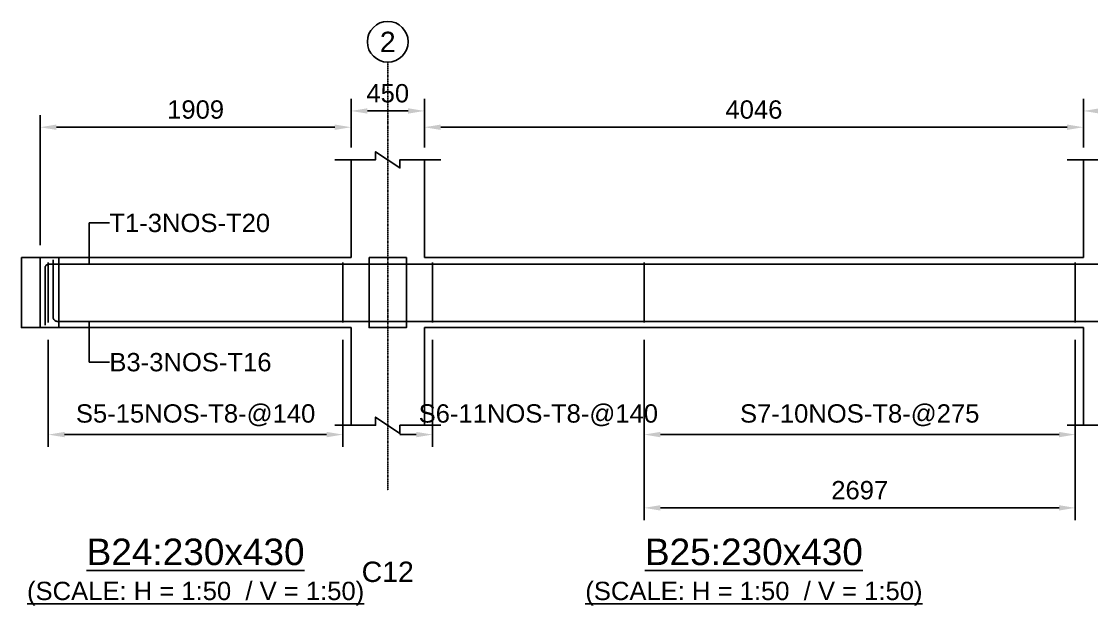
# Model space of a CAD drawing. Header units: inches. Extents: x -816171 to 9366335, y -450961 to 689132.
# Drawn here: x 3454715 to 3467855, y 198221 to 205396 of the extents above; entities that cross this region are included whole.
import ezdxf
from ezdxf.enums import TextEntityAlignment as Align

# ---------------------------------------------------------------- set-up
doc = ezdxf.new("R2010")
doc.units = ezdxf.units.IN
doc.header["$MEASUREMENT"] = 0
doc.linetypes.add('SCCenter', pattern=[1.2, 0.5, -0.3, 0.1, -0.3])
doc.linetypes.add('SCHidden', pattern=[1000, 500, -500])
for name, color, linetype in [('Concrete Line', 2, 'Continuous'), ('Cut Line', 31, 'Continuous'), ('Dimension', 31, 'Continuous'), ('Grid', 8, 'Continuous'), ('Labels', 4, 'Continuous'), ('Labels_Support', 4, 'Continuous'), ('Link', 225, 'Continuous'), ('Reinforcement', 130, 'Continuous'), ('Text', 31, 'Continuous')]:
    doc.layers.add(name, color=color, linetype=linetype)
doc.styles.add('SC-SansSerif', font='SansSerif')
doc.styles.get("Standard").update_dxf_attribs({"font": 'txt.shx'})
doc.dimstyles.new('SCBBSDimStyl', dxfattribs={"dimtxt": 225, "dimasz": 200, "dimexe": 150, "dimexo": 150, "dimgap": 100, "dimtad": 1, "dimtoh": 1, "dimdec": 0, "dimzin": 0, "dimdsep": 46, "dimtxsty": 'SC-SansSerif', "dimcen": 0.09, "dimclrd": 8, "dimclre": 8, "dimclrt": 31, "dimadec": 0, "dimazin": 0, "dimtfac": 1, "dimtdec": 0, "dimtix": 1, "dimtofl": 0, "dimtmove": 0, "dimatfit": 3, "dimfxl": 1, "dimtolj": 1, "dimtzin": 0, "dimarcsym": 0})
doc.dimstyles.get("Standard").update_dxf_attribs({"dimtxt": 0.18, "dimasz": 0.18, "dimexe": 0.18, "dimexo": 0.0625, "dimgap": 0.09, "dimtad": 0, "dimtih": 1, "dimtoh": 1, "dimdec": 4, "dimzin": 0, "dimdsep": 46, "dimtxsty": 'Standard', "dimcen": 0.09, "dimadec": 0, "dimazin": 0, "dimtfac": 1, "dimtdec": 4, "dimtofl": 0, "dimtmove": 0, "dimatfit": 3, "dimfxl": 1, "dimtolj": 1, "dimtzin": 0, "dimarcsym": 0})

# ---------------------------------------------------------------- blocks, each defined once
blk = doc.blocks.new('*D1396')
at = {"layer": 'DEFPOINTS', "color": 0, "transparency": 16777216}
for p in [(3455045, 201636), (3458663, 201636), (3458663, 200321)]:
    blk.add_point(p, dxfattribs=at)
at = {"layer": 'Dimension', "color": 8, "lineweight": -2, "transparency": 16777216}
for p, q in [((3455045, 201486), (3455045, 200171)), ((3458663, 201486), (3458663, 200171)), ((3455245, 200321), (3458463, 200321))]:
    blk.add_line(p, q, dxfattribs=at)
at = {"layer": 'Dimension', "color": 8, "transparency": 16777216}
for points in [[(3455245, 200354), (3455245, 200288), (3455045, 200321)], [(3458463, 200354), (3458463, 200288), (3458663, 200321)]]:
    blk.add_solid(points, dxfattribs=at)
at = {"layer": 'Dimension', "color": 31, "transparency": 16777216, "insert": (3456854, 200558), "char_height": 225, "attachment_point": 5, "style": 'SC-SansSerif'}
blk.add_mtext('\\A1;S5-15NOS-T8-@140', dxfattribs=at)
blk = doc.blocks.new('*D1397')
at = {"layer": 'DEFPOINTS', "color": 0, "transparency": 16777216}
for p in [(3459763, 201636), (3462360, 201636), (3462360, 200321)]:
    blk.add_point(p, dxfattribs=at)
at = {"layer": 'Dimension', "color": 8, "lineweight": -2, "transparency": 16777216}
for p, q in [((3459763, 201486), (3459763, 200171)), ((3462360, 201486), (3462360, 200171)), ((3459563, 200321), (3459363, 200321)), ((3462560, 200321), (3462760, 200321))]:
    blk.add_line(p, q, dxfattribs=at)
at = {"layer": 'Dimension', "color": 8, "transparency": 16777216}
for points in [[(3459563, 200354), (3459563, 200288), (3459763, 200321)], [(3462560, 200354), (3462560, 200288), (3462360, 200321)]]:
    blk.add_solid(points, dxfattribs=at)
at = {"layer": 'Dimension', "color": 31, "transparency": 16777216, "insert": (3461062, 200558), "char_height": 225, "attachment_point": 5, "style": 'SC-SansSerif'}
blk.add_mtext('\\A1;S6-11NOS-T8-@140', dxfattribs=at)
blk = doc.blocks.new('*D1398')
at = {"layer": 'DEFPOINTS', "color": 0, "transparency": 16777216}
for p in [(3462360, 201636), (3467655, 201636), (3467655, 200321)]:
    blk.add_point(p, dxfattribs=at)
at = {"layer": 'Dimension', "color": 8, "lineweight": -2, "transparency": 16777216}
for p, q in [((3462360, 201486), (3462360, 200171)), ((3467655, 201486), (3467655, 200171)), ((3462560, 200321), (3467455, 200321))]:
    blk.add_line(p, q, dxfattribs=at)
at = {"layer": 'Dimension', "color": 8, "transparency": 16777216}
for points in [[(3462560, 200354), (3462560, 200288), (3462360, 200321)], [(3467455, 200354), (3467455, 200288), (3467655, 200321)]]:
    blk.add_solid(points, dxfattribs=at)
at = {"layer": 'Dimension', "color": 31, "transparency": 16777216, "insert": (3465008, 200558), "char_height": 225, "attachment_point": 5, "style": 'SC-SansSerif'}
blk.add_mtext('\\A1;S7-10NOS-T8-@275', dxfattribs=at)
blk = doc.blocks.new('*D1399')
at = {"layer": 'DEFPOINTS', "color": 0, "transparency": 16777216}
for p in [(3462360, 201636), (3467655, 201636), (3467655, 199421)]:
    blk.add_point(p, dxfattribs=at)
at = {"layer": 'Dimension', "color": 8, "lineweight": -2, "transparency": 16777216}
for p, q in [((3462360, 201486), (3462360, 199271)), ((3467655, 201486), (3467655, 199271)), ((3462560, 199421), (3467455, 199421))]:
    blk.add_line(p, q, dxfattribs=at)
at = {"layer": 'Dimension', "color": 8, "transparency": 16777216}
for points in [[(3462560, 199454), (3462560, 199388), (3462360, 199421)], [(3467455, 199454), (3467455, 199388), (3467655, 199421)]]:
    blk.add_solid(points, dxfattribs=at)
at = {"layer": 'Dimension', "color": 31, "transparency": 16777216, "insert": (3465008, 199637), "char_height": 225, "attachment_point": 5, "style": 'SC-SansSerif'}
blk.add_mtext('\\A1;2697', dxfattribs=at)
blk = doc.blocks.new('*D1387')
at = {"layer": 'DEFPOINTS', "color": 0, "transparency": 16777216}
for p in [(3458763, 204096), (3458763, 203696), (3454945, 202496)]:
    blk.add_point(p, dxfattribs=at)
at = {"layer": 'Dimension', "color": 8, "lineweight": -2, "transparency": 16777216}
for p, q in [((3454945, 202646), (3454945, 204246)), ((3458763, 203846), (3458763, 204246)), ((3455145, 204096), (3458563, 204096))]:
    blk.add_line(p, q, dxfattribs=at)
at = {"layer": 'Dimension', "color": 8, "transparency": 16777216}
for points in [[(3455145, 204129), (3455145, 204063), (3454945, 204096)], [(3458563, 204129), (3458563, 204063), (3458763, 204096)]]:
    blk.add_solid(points, dxfattribs=at)
at = {"layer": 'Dimension', "color": 31, "transparency": 16777216, "insert": (3456854, 204312), "char_height": 225, "attachment_point": 5, "style": 'SC-SansSerif'}
blk.add_mtext('\\A1;1909', dxfattribs=at)
blk = doc.blocks.new('*D1388')
at = {"layer": 'DEFPOINTS', "color": 0, "transparency": 16777216}
for p in [(3467755, 204096), (3459663, 203696), (3467755, 203696)]:
    blk.add_point(p, dxfattribs=at)
at = {"layer": 'Dimension', "color": 8, "lineweight": -2, "transparency": 16777216}
for p, q in [((3459663, 203846), (3459663, 204246)), ((3467755, 203846), (3467755, 204246)), ((3459863, 204096), (3467555, 204096))]:
    blk.add_line(p, q, dxfattribs=at)
at = {"layer": 'Dimension', "color": 8, "transparency": 16777216}
for points in [[(3459863, 204129), (3459863, 204063), (3459663, 204096)], [(3467555, 204129), (3467555, 204063), (3467755, 204096)]]:
    blk.add_solid(points, dxfattribs=at)
at = {"layer": 'Dimension', "color": 31, "transparency": 16777216, "insert": (3463709, 204312), "char_height": 225, "attachment_point": 5, "style": 'SC-SansSerif'}
blk.add_mtext('\\A1;4046', dxfattribs=at)
blk = doc.blocks.new('*D1391')
at = {"layer": 'DEFPOINTS', "color": 0, "transparency": 16777216}
for p in [(3459663, 204296), (3458763, 203696), (3459663, 203696)]:
    blk.add_point(p, dxfattribs=at)
at = {"layer": 'Dimension', "color": 8, "lineweight": -2, "transparency": 16777216}
for p, q in [((3458763, 203846), (3458763, 204446)), ((3459663, 203846), (3459663, 204446)), ((3458963, 204296), (3459463, 204296))]:
    blk.add_line(p, q, dxfattribs=at)
at = {"layer": 'Dimension', "color": 8, "transparency": 16777216}
for points in [[(3458963, 204329), (3458963, 204263), (3458763, 204296)], [(3459463, 204329), (3459463, 204263), (3459663, 204296)]]:
    blk.add_solid(points, dxfattribs=at)
at = {"layer": 'Dimension', "color": 31, "transparency": 16777216, "insert": (3459213, 204512), "char_height": 225, "attachment_point": 5, "style": 'SC-SansSerif'}
blk.add_mtext('\\A1;450', dxfattribs=at)
blk = doc.blocks.new('*D1392')
at = {"layer": 'DEFPOINTS', "color": 0, "transparency": 16777216}
for p in [(3468655, 204296), (3467755, 203696), (3468655, 203696)]:
    blk.add_point(p, dxfattribs=at)
at = {"layer": 'Dimension', "color": 8, "lineweight": -2, "transparency": 16777216}
for p, q in [((3467755, 203846), (3467755, 204446)), ((3468655, 203846), (3468655, 204446)), ((3467955, 204296), (3468455, 204296))]:
    blk.add_line(p, q, dxfattribs=at)
at = {"layer": 'Dimension', "color": 8, "transparency": 16777216}
for points in [[(3467955, 204329), (3467955, 204263), (3467755, 204296)], [(3468455, 204329), (3468455, 204263), (3468655, 204296)]]:
    blk.add_solid(points, dxfattribs=at)
at = {"layer": 'Dimension', "color": 31, "transparency": 16777216, "insert": (3468205, 204512), "char_height": 225, "attachment_point": 5, "style": 'SC-SansSerif'}
blk.add_mtext('\\A1;450', dxfattribs=at)

msp = doc.modelspace()

# ---------------------------------------------------------------- linework, layer by layer
at = {"layer": 'Concrete Line'}
for p, q in [((3458763.0308, 202495.86204), (3458763.0308, 203695.86204)), ((3459663.0308, 202495.86204), (3459663.0308, 203695.86204)), ((3467755.0308, 202495.86204), (3467755.0308, 203695.86204)), ((3454945.0308, 202495.86204), (3454945.0308, 201635.86204)), ((3458763.0308, 201635.86204), (3458763.0308, 200435.86204)), ((3459663.0308, 201635.86204), (3459663.0308, 200435.86204)), ((3467755.0308, 201635.86204), (3467755.0308, 200435.86204))]:
    msp.add_line(p, q, dxfattribs=at)
for points in [[(3454715.0308, 202495.86204), (3455175.0308, 202495.86204), (3455175.0308, 202495.86204), (3455175.0308, 201635.86204), (3455175.0308, 201635.86204), (3454715.0308, 201635.86204), (3454715.0308, 201635.86204), (3454715.0308, 202495.86204)], [(3458983.0308, 202495.86204), (3459443.0308, 202495.86204), (3459443.0308, 202495.86204), (3459443.0308, 201635.86204), (3459443.0308, 201635.86204), (3458983.0308, 201635.86204), (3458983.0308, 201635.86204), (3458983.0308, 202495.86204)]]:
    msp.add_lwpolyline(points, close=True, dxfattribs=at)
at = {"layer": 'Concrete Line', "linetype": 'SCHidden'}
for points in [[(3454715.0308, 202495.86204), (3455175.0308, 202495.86204), (3455175.0308, 202495.86204), (3455175.0308, 201635.86204), (3455175.0308, 201635.86204), (3454715.0308, 201635.86204), (3454715.0308, 201635.86204), (3454715.0308, 202495.86204)], [(3458983.0308, 202495.86204), (3459443.0308, 202495.86204), (3459443.0308, 202495.86204), (3459443.0308, 201635.86204), (3459443.0308, 201635.86204), (3458983.0308, 201635.86204), (3458983.0308, 201635.86204), (3458983.0308, 202495.86204)]]:
    msp.add_lwpolyline(points, close=True, dxfattribs=at)
at = {"layer": 'Concrete Line'}
for points in [[(3454945.0308, 202495.86204), (3458763.0308, 202495.86204)], [(3459663.0308, 202495.86204), (3467755.0308, 202495.86204)], [(3454945.0308, 201635.86204), (3458763.0308, 201635.86204)], [(3459663.0308, 201635.86204), (3467755.0308, 201635.86204)]]:
    msp.add_lwpolyline(points, dxfattribs=at)
at = {"layer": 'Cut Line'}
for points in [[(3458563.0308, 203695.86204), (3459063.0308, 203695.86204), (3459063.0308, 203795.86204), (3459363.0308, 203595.86204), (3459363.0308, 203695.86204), (3459863.0308, 203695.86204)], [(3467555.0308, 203695.86204), (3468055.0308, 203695.86204), (3468055.0308, 203795.86204), (3468355.0308, 203595.86204), (3468355.0308, 203695.86204), (3468855.0308, 203695.86204)], [(3458563.0308, 200435.86204), (3459063.0308, 200435.86204), (3459063.0308, 200535.86204), (3459363.0308, 200335.86204), (3459363.0308, 200435.86204), (3459863.0308, 200435.86204)], [(3467555.0308, 200435.86204), (3468055.0308, 200435.86204), (3468055.0308, 200535.86204), (3468355.0308, 200335.86204), (3468355.0308, 200435.86204), (3468855.0308, 200435.86204)]]:
    msp.add_lwpolyline(points, dxfattribs=at)
at = {"layer": 'Grid', "linetype": 'SCCenter'}
msp.add_line((3459213.0308, 204895.86204), (3459213.0308, 199635.86204), dxfattribs=at)
at = {"layer": 'Grid'}
msp.add_circle((3459213.0308, 205145.86204), 250, dxfattribs=at)
at = {"layer": 'Link'}
for p, q in [((3455045.0308, 201695.86204), (3455045.0308, 202435.86204)), ((3458663.0308, 201695.86204), (3458663.0308, 202435.86204)), ((3459763.0308, 201695.86204), (3459763.0308, 202435.86204)), ((3462360.37014, 201695.86204), (3462360.37014, 202435.86204)), ((3467655.0308, 201695.86204), (3467655.0308, 202435.86204))]:
    msp.add_line(p, q, dxfattribs=at)
at = {"layer": 'Reinforcement'}
for points in [[(3455005.0308, 201665.86204), (3455005.0308, 202365.86204, -0.4142135624), (3455055.0308, 202415.86204), (3475338.53536, 202415.86204), (3475578.53536, 202363.86204), (3477738.53536, 202363.86204)], [(3455105.0308, 202465.86204), (3455105.0308, 201761.86204, 0.4142135624), (3455155.0308, 201711.86204), (3475970.0263, 201711.86204), (3476162.0263, 201759.86204), (3477890.0263, 201759.86204)]]:
    msp.add_lwpolyline(points, format="xyb", dxfattribs=at)

# ---------------------------------------------------------------- texts
at = {"layer": 'Grid', "style": 'SC-SansSerif'}
msp.add_text('2', height=250, dxfattribs=at).set_placement((3459213.0308, 205145.86204), align=Align.MIDDLE)
at = {"layer": 'Labels', "style": 'SC-SansSerif'}
for s, p in [('%%uB24:230x430', (3456854.0308, 198620.86204)), ('%%uB25:230x430', (3463709.0308, 198620.86204))]:
    msp.add_text(s, height=325, dxfattribs=at).set_placement(p, align=Align.BOTTOM_CENTER)
at = {"layer": 'Labels_Support', "style": 'SC-SansSerif'}
msp.add_text('C12', height=250, dxfattribs=at).set_placement((3459213.0308, 198435.86204), align=Align.BOTTOM_CENTER)
at = {"layer": 'Text', "style": 'SC-SansSerif'}
for s, p in [('T1-3NOS-T20', (3455795.0308, 202920.86204)), ('B3-3NOS-T16', (3455795.0308, 201210.86204))]:
    msp.add_text(s, height=225, dxfattribs=at).set_placement(p, align=Align.MIDDLE_LEFT)
for p in [(3456854.0308, 198220.86204), (3463709.0308, 198220.86204)]:
    msp.add_text('%%u(SCALE: H = 1:50  / V = 1:50)', height=225, dxfattribs=at).set_placement(p, align=Align.BOTTOM_CENTER)

# ---------------------------------------------------------------- dimensions: what is measured, and where the dimension line sits
at = {"layer": 'Dimension'}
for base, p1, p2, text, picture, middle in [((3459663.0308, 204295.86204), (3458763.0308, 203695.86204), (3459663.0308, 203695.86204), '450', '*D1391', (3459213.0308, 204511.7571)), ((3468655.0308, 204295.86204), (3467755.0308, 203695.86204), (3468655.0308, 203695.86204), '450', '*D1392', (3468205.0308, 204511.7571)), ((3458763.0308, 204095.86204), (3454945.0308, 202495.86204), (3458763.0308, 203695.86204), '1909', '*D1387', (3456854.0308, 204311.7571)), ((3467755.0308, 204095.86204), (3459663.0308, 203695.86204), (3467755.0308, 203695.86204), '4046', '*D1388', (3463709.0308, 204311.91142)), ((3458663.0308, 200320.86204), (3455045.0308, 201635.86204), (3458663.0308, 201635.86204), 'S5-15NOS-T8-@140', '*D1396', (3456854.0308, 200557.59043)), ((3462360.3701, 200320.86204), (3459763.0308, 201635.86204), (3462360.3701, 201635.86204), 'S6-11NOS-T8-@140', '*D1397', (3461061.70045, 200557.59043)), ((3467655.0308, 200320.86204), (3462360.3701, 201635.86204), (3467655.0308, 201635.86204), 'S7-10NOS-T8-@275', '*D1398', (3465007.70045, 200557.59043)), ((3467655.0308, 199420.86204), (3462360.3701, 201635.86204), (3467655.0308, 201635.86204), '2697', '*D1399', (3465007.70045, 199636.91142))]:
    dim = msp.add_linear_dim(base=base, p1=p1, p2=p2, text=text, dimstyle='SCBBSDimStyl', dxfattribs=at)
    dim.commit()
    dim.dimension.update_dxf_attribs({"geometry": picture, "text_midpoint": middle})

# ---------------------------------------------------------------- leaders
at = {"layer": 'Dimension', "color": 8}
for points in [[(3455545.0308, 202415.86204), (3455545.0308, 202920.86204), (3455795.0308, 202920.86204)], [(3455545.0308, 201711.86204), (3455545.0308, 201210.86204), (3455795.0308, 201210.86204)]]:
    msp.add_leader(points, dimstyle='Standard', dxfattribs=at)

doc.saveas('drawing.dxf')
